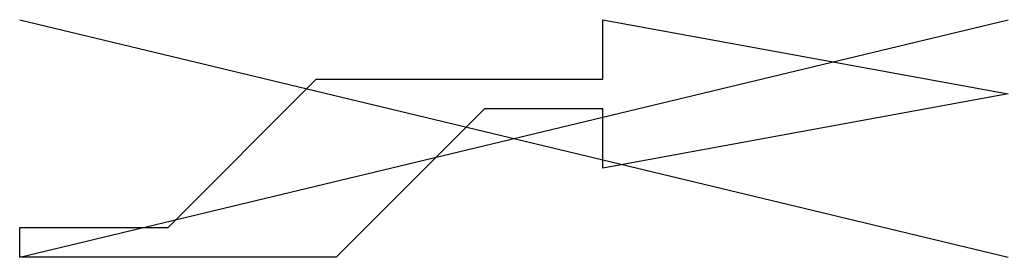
# Model space of a CAD drawing. Header units: metres. Extents: x 0 to 5, y -0.07 to 1.12.
import ezdxf

# ---------------------------------------------------------------- set-up
doc = ezdxf.new("R2010")
doc.units = ezdxf.units.M
doc.header["$LTSCALE"] = 0.2

msp = doc.modelspace()

# ---------------------------------------------------------------- linework, layer by layer
for p, q in [((0, 1.125), (5, -0.075)), ((0, -0.075), (5, 1.125))]:
    msp.add_line(p, q)
at = {"flags": 128}
msp.add_lwpolyline([(2.95, 0.375), (2.95, 0.675), (2.35, 0.675), (1.6, -0.075), (0, -0.075), (0, 0.075), (0.75, 0.075), (1.5, 0.825), (2.95, 0.825), (2.95, 1.125), (5, 0.75)], close=True, dxfattribs=at)

doc.saveas('drawing.dxf')
